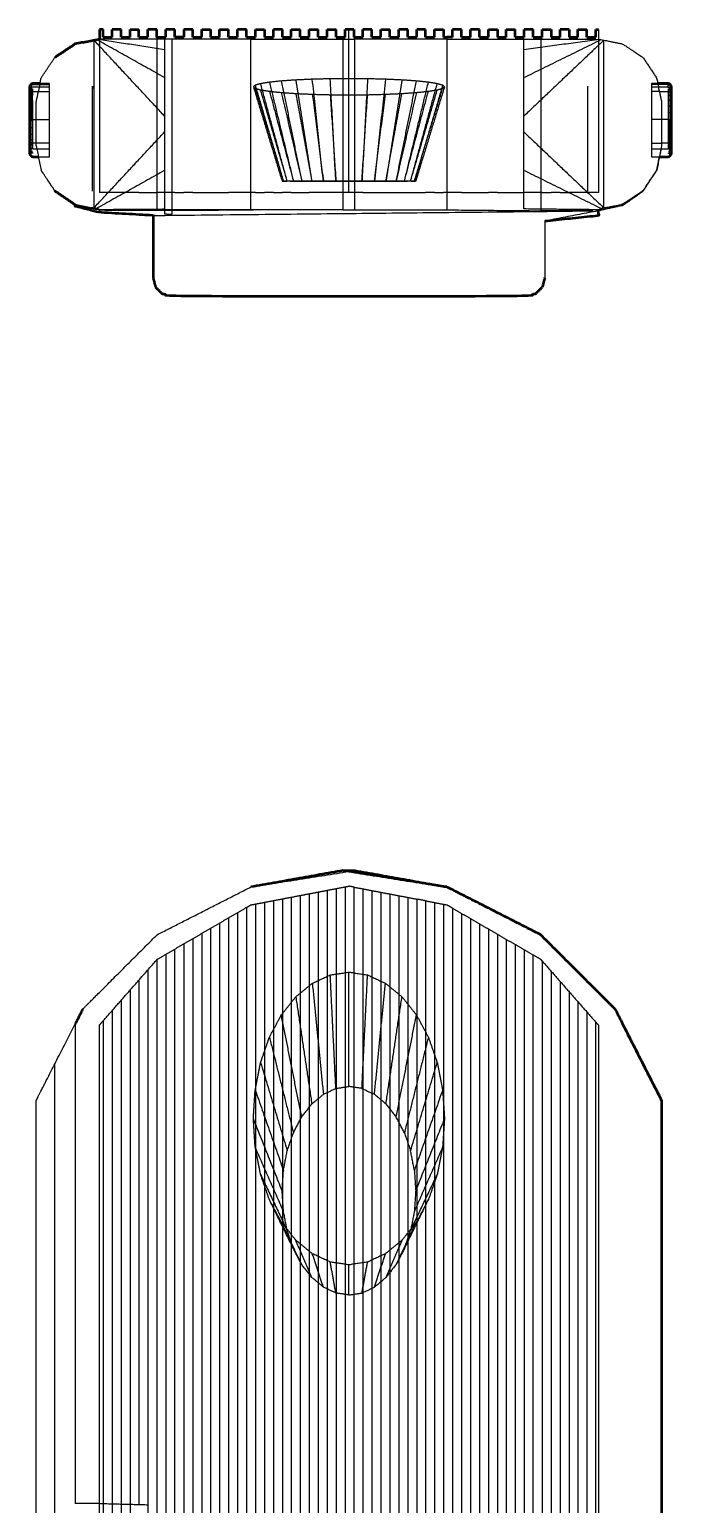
# Model space of a CAD drawing. Header units: centimetres. Extents: x 0 to 39.7, y 0 to 97.2.
# Drawn here: x 0 to 17.2, y 57.68 to 97.23 of the extents above; entities that cross this region are included whole.
import ezdxf

# ---------------------------------------------------------------- set-up
doc = ezdxf.new("R2010")
doc.units = ezdxf.units.CM
doc.layers.add('Make2D$Oculto$Curvas', color=7, linetype='Continuous', true_color=0x8c8c8c)
doc.layers.add('Make2D$Visible$Curvas', color=7, linetype='Continuous')
doc.layers.add('Make2D$Visible$CurvasDeSiluetaDeEscena', color=7, linetype='Continuous', lineweight=50)

msp = doc.modelspace()

# ---------------------------------------------------------------- linework, layer by layer
at = {"layer": 'Make2D$Oculto$Curvas', "color": 7, "lineweight": -3}
for points in [[(3.617, 94.904), (1.727, 96.939)], [(1.727, 96.939), (1.727, 92.443)], [(3.617, 95.936), (1.8, 96.954)], [(1.853, 96.964), (3.617, 96.692)], [(1.872, 96.968), (1.872, 92.859)], [(3.617, 96.968), (3.617, 92.282)], [(3.815, 96.968), (3.815, 92.272)], [(8.557, 92.859), (8.557, 96.968)], [(13.245, 92.414), (13.245, 96.968)], [(13.245, 96.692), (15.262, 96.964)], [(13.245, 95.936), (15.315, 96.954)], [(15.388, 96.939), (13.245, 94.904)], [(15.243, 97.225), (15.243, 92.859)], [(15.388, 92.443), (15.388, 96.939)], [(0.275, 95.753), (0.537, 95.753)], [(0.537, 95.777), (0.28, 95.777)], [(0.537, 94.025), (0.537, 94.178), (0.537, 94.361), (0.537, 94.565), (0.537, 94.78), (0.537, 94.812), (0.537, 95.026), (0.537, 95.231), (0.537, 95.414), (0.537, 95.566), (0.537, 95.681), (0.537, 95.753), (0.537, 95.777)], [(6.046, 95.732), (5.997, 95.69)], [(5.997, 95.69), (6.046, 95.648)], [(5.997, 95.69), (6.768, 93.16)], [(6.192, 95.773), (6.046, 95.732)], [(6.046, 95.732), (6.803, 93.158)], [(6.428, 95.811), (6.192, 95.773)], [(6.905, 93.156), (6.192, 95.773)], [(6.747, 95.844), (6.428, 95.811)], [(6.428, 95.811), (7.07, 93.154)], [(7.135, 95.871), (6.747, 95.844)], [(6.747, 95.844), (7.292, 93.152)], [(7.577, 95.891), (7.135, 95.871)], [(7.135, 95.871), (7.564, 93.151)], [(8.058, 95.903), (7.577, 95.891)], [(7.873, 93.15), (7.577, 95.891)], [(8.557, 95.907), (8.058, 95.903)], [(8.208, 93.149), (8.058, 95.903)], [(9.057, 95.903), (8.557, 95.907)], [(9.057, 95.903), (8.907, 93.149)], [(9.537, 95.891), (9.057, 95.903)], [(9.537, 95.891), (9.242, 93.15)], [(9.98, 95.871), (9.537, 95.891)], [(9.98, 95.871), (9.551, 93.151)], [(9.823, 93.152), (10.368, 95.844)], [(10.368, 95.844), (9.98, 95.871)], [(10.045, 93.154), (10.687, 95.811)], [(10.21, 93.156), (10.923, 95.773)], [(11.069, 95.732), (10.312, 93.158)], [(11.118, 95.69), (10.347, 93.16)], [(10.687, 95.811), (10.368, 95.844)], [(10.923, 95.773), (10.687, 95.811)], [(11.069, 95.732), (10.923, 95.773)], [(11.118, 95.69), (11.069, 95.732)], [(11.069, 95.648), (11.118, 95.69)], [(14.951, 95.705), (14.951, 95.678), (14.951, 95.6), (14.951, 95.473), (14.951, 95.301), (14.951, 95.093), (14.951, 94.854), (14.951, 94.596), (14.951, 94.327), (14.951, 94.059), (14.951, 93.8), (14.951, 93.562), (14.951, 93.354), (14.951, 93.182), (14.951, 93.055), (14.951, 92.977), (14.951, 92.95)], [(16.664, 95.777), (16.664, 95.753), (16.664, 95.681), (16.664, 95.566), (16.664, 95.414), (16.664, 95.231), (16.664, 95.026), (16.664, 94.812), (16.664, 94.78), (16.664, 94.565), (16.664, 94.361), (16.664, 94.178), (16.664, 94.025), (16.664, 93.91), (16.664, 93.838)], [(16.836, 95.777), (16.664, 95.777)], [(16.841, 95.753), (16.664, 95.753)], [(0, 95.634), (0.048, 95.634)], [(0, 95.612), (0.048, 95.612)], [(0, 95.552), (0.082, 95.552)], [(0, 95.454), (0.082, 95.454)], [(0.082, 95.564), (0.082, 95.552)], [(0.082, 95.552), (0.082, 95.454)], [(0.082, 95.324), (0.082, 95.454)], [(0.082, 95.324), (0.082, 95.168)], [(0.238, 95.566), (0.537, 95.566)], [(0.537, 95.681), (0.261, 95.681)], [(1.688, 92.893), (1.688, 92.917), (1.688, 92.993), (1.688, 93.118), (1.688, 93.287), (1.688, 93.494), (1.688, 93.731), (1.688, 93.989), (1.688, 94.257), (1.688, 94.526), (1.688, 94.785), (1.688, 95.025), (1.688, 95.235), (1.688, 95.408), (1.688, 95.537), (1.688, 95.618), (1.688, 95.647)], [(6.046, 95.648), (6.192, 95.607)], [(6.046, 95.648), (6.803, 93.162)], [(6.192, 95.607), (6.428, 95.57)], [(6.905, 93.164), (6.192, 95.607)], [(6.428, 95.57), (6.747, 95.537)], [(6.428, 95.57), (7.07, 93.166)], [(6.747, 95.537), (7.135, 95.51)], [(6.747, 95.537), (7.292, 93.168)], [(7.135, 95.51), (7.577, 95.49)], [(7.135, 95.51), (7.564, 93.169)], [(7.577, 95.49), (8.058, 95.477)], [(7.577, 95.49), (7.873, 93.17)], [(8.058, 95.477), (8.557, 95.473)], [(8.058, 95.477), (8.208, 93.171)], [(8.557, 95.473), (9.057, 95.477)], [(8.907, 93.171), (9.057, 95.477)], [(9.057, 95.477), (9.537, 95.49)], [(9.242, 93.17), (9.537, 95.49)], [(9.537, 95.49), (9.98, 95.51)], [(9.551, 93.169), (9.98, 95.51)], [(10.368, 95.537), (9.823, 93.168)], [(9.98, 95.51), (10.368, 95.537)], [(10.045, 93.166), (10.687, 95.57)], [(10.21, 93.164), (10.923, 95.607)], [(10.312, 93.162), (11.069, 95.648)], [(10.368, 95.537), (10.687, 95.57)], [(10.687, 95.57), (10.923, 95.607)], [(10.923, 95.607), (11.069, 95.648)], [(16.855, 95.681), (16.664, 95.681)], [(16.878, 95.566), (16.664, 95.566)], [(17.119, 95.564), (17.153, 95.556)], [(17.153, 95.634), (17.2, 95.634)], [(17.2, 95.612), (17.153, 95.612)], [(17.2, 95.552), (17.153, 95.552)], [(17.2, 95.454), (17.153, 95.454)], [(17.2, 95.324), (17.153, 95.324)], [(0, 94.994), (0.082, 94.994)], [(0.048, 95.225), (0.048, 95.024)], [(0.082, 95.168), (0.082, 94.994)], [(0.082, 94.994), (0.082, 94.804)], [(17.2, 95.168), (17.153, 95.168)], [(17.2, 94.994), (17.153, 94.994)], [(0, 94.804), (0.082, 94.804)], [(0, 94.788), (0.082, 94.788)], [(0, 94.597), (0.082, 94.597)], [(0.048, 94.366), (0.048, 94.568)], [(0.082, 94.804), (0.082, 94.788)], [(0.082, 94.788), (0.082, 94.597)], [(0.082, 94.597), (0.082, 94.423)], [(0.18, 94.812), (0.537, 94.812)], [(16.935, 94.812), (16.664, 94.812)], [(17.2, 94.804), (17.153, 94.804)], [(17.2, 94.788), (17.153, 94.788)], [(17.2, 94.597), (17.153, 94.597)], [(0, 94.423), (0.082, 94.423)], [(0, 94.268), (0.082, 94.268)], [(0, 94.138), (0.048, 94.138)], [(0.082, 94.423), (0.082, 94.268)], [(0.082, 94.268), (0.082, 94.18)], [(0.537, 94.178), (0.18, 94.178)], [(1.727, 92.443), (3.617, 94.478)], [(13.245, 94.478), (15.388, 92.443)], [(16.664, 94.178), (16.935, 94.178)], [(17.119, 94.18), (17.153, 94.186)], [(17.2, 94.423), (17.153, 94.423)], [(17.2, 94.268), (17.153, 94.268)], [(17.2, 94.138), (17.153, 94.138)], [(0, 94.04), (0.048, 94.04)], [(0.082, 93.957), (0, 93.957)], [(0.095, 93.91), (0.048, 93.922)], [(0.196, 94.025), (0.537, 94.025)], [(0.238, 93.814), (0.537, 93.814)], [(0.537, 93.91), (0.537, 94.025)], [(0.537, 93.838), (0.537, 93.91)], [(0.537, 93.814), (0.537, 93.838)], [(16.664, 94.025), (16.919, 94.025)], [(16.664, 93.838), (16.664, 93.814)], [(16.664, 93.814), (16.878, 93.814)], [(16.935, 94.105), (16.877, 93.814)], [(17.2, 93.957), (17.119, 93.957)], [(17.2, 94.04), (17.154, 94.04)], [(0.675, 92.908), (0.308, 93.458)], [(3.617, 93.446), (1.8, 92.427)], [(15.315, 92.426), (13.245, 93.446)], [(8.907, 93.149), (8.557, 93.149), (8.208, 93.149), (7.873, 93.15), (7.564, 93.151), (7.292, 93.152), (7.07, 93.154), (6.905, 93.156), (6.803, 93.158), (6.768, 93.16), (6.803, 93.162), (6.905, 93.164), (7.07, 93.166), (7.292, 93.168), (7.564, 93.169), (7.873, 93.17), (8.208, 93.171), (8.557, 93.171), (8.907, 93.171), (9.242, 93.17), (9.551, 93.169), (9.823, 93.168), (10.045, 93.166), (10.21, 93.164), (10.312, 93.162), (10.347, 93.16), (10.312, 93.158), (10.21, 93.156), (10.045, 93.154)], [(9.242, 93.15), (8.907, 93.149)], [(9.551, 93.151), (9.242, 93.15)], [(9.823, 93.152), (9.551, 93.151)], [(10.045, 93.154), (9.823, 93.152)], [(0.675, 92.908), (1.225, 92.541), (1.727, 92.443), (1.8, 92.427), (1.853, 92.412), (1.872, 92.402), (1.87, 92.32)], [(1.973, 92.859), (1.872, 92.859)], [(2.213, 92.859), (1.973, 92.859)], [(2.453, 92.859), (2.213, 92.859)], [(2.693, 92.859), (2.453, 92.859)], [(2.933, 92.859), (2.693, 92.859)], [(2.933, 92.859), (3.173, 92.859)], [(3.173, 92.859), (3.413, 92.859)], [(3.653, 92.859), (3.419, 92.859), (3.413, 92.859)], [(3.893, 92.859), (3.653, 92.859)], [(3.893, 92.859), (4.133, 92.859)], [(4.373, 92.859), (4.133, 92.859)], [(4.373, 92.859), (4.613, 92.859)], [(4.613, 92.859), (4.853, 92.859)], [(4.853, 92.859), (5.093, 92.859)], [(5.093, 92.859), (5.333, 92.859)], [(5.573, 92.859), (5.333, 92.859)], [(5.813, 92.859), (5.573, 92.859)], [(5.931, 92.859), (5.813, 92.859)], [(6.053, 92.859), (5.931, 92.859)], [(6.053, 92.859), (6.293, 92.859)], [(6.534, 92.859), (6.293, 92.859)], [(6.534, 92.859), (6.774, 92.859)], [(7.014, 92.859), (6.774, 92.859)], [(7.014, 92.859), (7.254, 92.859)], [(7.254, 92.859), (7.494, 92.859)], [(7.734, 92.859), (7.494, 92.859)], [(7.974, 92.859), (7.734, 92.859)], [(8.214, 92.859), (7.974, 92.859)], [(8.454, 92.859), (8.214, 92.859)], [(8.694, 92.859), (8.557, 92.859), (8.454, 92.859)], [(8.934, 92.859), (8.694, 92.859)], [(8.934, 92.859), (9.174, 92.859)], [(9.174, 92.859), (9.414, 92.859)], [(9.414, 92.859), (9.654, 92.859)], [(9.654, 92.859), (9.894, 92.859)], [(9.894, 92.859), (10.134, 92.859)], [(10.134, 92.859), (10.374, 92.859)], [(10.374, 92.859), (10.614, 92.859)], [(10.854, 92.859), (10.614, 92.859)], [(10.854, 92.859), (11.094, 92.859)], [(11.334, 92.859), (11.184, 92.859), (11.094, 92.859)], [(11.574, 92.859), (11.334, 92.859)], [(11.574, 92.859), (11.815, 92.859)], [(11.815, 92.859), (12.055, 92.859)], [(12.055, 92.859), (12.295, 92.859)], [(12.535, 92.859), (12.295, 92.859)], [(12.535, 92.859), (12.775, 92.859)], [(12.775, 92.859), (13.015, 92.859)], [(13.015, 92.859), (13.255, 92.859)], [(13.495, 92.859), (13.255, 92.859)], [(13.735, 92.859), (13.696, 92.859), (13.495, 92.859)], [(13.695, 92.859), (13.696, 92.859)], [(13.735, 92.859), (13.975, 92.859)], [(14.215, 92.859), (13.975, 92.859)], [(14.215, 92.859), (14.455, 92.859)], [(14.695, 92.859), (14.455, 92.859)], [(15.243, 92.859), (15.175, 92.859), (14.935, 92.859), (14.695, 92.859)], [(15.89, 92.54), (16.424, 92.895)], [(16.424, 92.895), (16.44, 92.907)], [(1.872, 92.402), (3.617, 92.414)], [(3.617, 92.282), (3.815, 92.272)], [(15.244, 92.393), (13.245, 92.414)], [(13.804, 92.092), (13.804, 90.564)], [(5.931, 74.238), (8.558, 74.654)], [(8.4, 74.679), (8.557, 74.654)], [(3.419, 72.958), (5.931, 74.238)], [(5.931, 73.758), (6.053, 73.781), (6.293, 73.827), (6.534, 73.873), (6.774, 73.919), (7.014, 73.965), (7.254, 74.011), (7.494, 74.057), (7.734, 74.103), (7.974, 74.149), (8.214, 74.195), (8.454, 74.241), (8.557, 74.26)], [(7.014, 73.965), (7.014, 16.247)], [(7.254, 74.011), (7.254, 16.286)], [(7.494, 74.057), (7.494, 18.766)], [(7.734, 74.103), (7.734, 18.766)], [(7.974, 74.149), (7.974, 18.766)], [(8.214, 74.195), (8.214, 18.766)], [(8.454, 74.241), (8.454, 18.766)], [(8.694, 74.234), (8.557, 74.26)], [(8.694, 74.234), (8.694, 16.35)], [(8.934, 74.188), (8.934, 16.35)], [(9.174, 74.142), (9.174, 16.35)], [(9.414, 74.096), (9.414, 16.316)], [(9.654, 74.051), (9.654, 16.278)], [(9.894, 74.005), (9.894, 16.24)], [(10.134, 73.959), (10.134, 16.202)], [(3.419, 72.299), (3.653, 72.435), (3.893, 72.574), (4.133, 72.713), (4.373, 72.853), (4.613, 72.992), (4.853, 73.132), (5.093, 73.271), (5.333, 73.411), (5.573, 73.55), (5.813, 73.69), (5.931, 73.758)], [(5.573, 73.55), (5.573, 18.766)], [(5.813, 73.69), (5.813, 18.766)], [(6.053, 73.781), (6.053, 18.766)], [(6.293, 73.827), (6.293, 18.766)], [(6.534, 73.873), (6.534, 18.766)], [(6.774, 73.919), (6.774, 16.21)], [(10.374, 73.913), (10.374, 16.164)], [(10.614, 73.867), (10.374, 73.913)], [(10.614, 73.867), (10.854, 73.821), (11.094, 73.775), (11.184, 73.758)], [(10.614, 73.867), (10.614, 16.068)], [(10.854, 73.821), (10.854, 18.766)], [(11.094, 73.775), (11.094, 18.766)], [(11.334, 73.67), (11.184, 73.758)], [(11.334, 73.67), (11.334, 15.701)], [(5.093, 73.271), (5.093, 18.766)], [(5.333, 73.411), (5.333, 18.766)], [(11.574, 73.531), (11.574, 18.766)], [(11.815, 73.392), (11.815, 18.766)], [(12.055, 73.252), (12.055, 18.766)], [(1.426, 70.965), (1.872, 71.41), (3.419, 72.958)], [(4.373, 72.853), (4.373, 14.65)], [(4.613, 72.992), (4.613, 18.766)], [(4.853, 73.132), (4.853, 18.766)], [(12.295, 73.113), (12.295, 18.766)], [(12.535, 72.973), (12.535, 14.559)], [(12.775, 72.834), (12.775, 14.088)], [(3.653, 72.435), (3.653, 12.533)], [(3.893, 13.708), (3.893, 72.574)], [(4.133, 72.713), (4.133, 14.179)], [(13.015, 72.694), (13.015, 13.617)], [(13.255, 72.555), (13.015, 72.694)], [(13.495, 72.415), (13.255, 72.555)], [(13.255, 72.555), (13.255, 12.119)], [(13.495, 18.72), (13.495, 72.415)], [(13.696, 72.299), (13.495, 72.415)], [(1.872, 70.535), (1.973, 70.65), (2.213, 70.923), (2.453, 71.197), (2.693, 71.471), (2.933, 71.744), (3.173, 72.018), (3.413, 72.292), (3.419, 72.299)], [(3.173, 72.018), (3.173, 16.734)], [(3.413, 72.292), (3.413, 10.517)], [(13.696, 72.299), (13.735, 72.254), (13.975, 71.981), (14.215, 71.707), (14.455, 71.433), (14.695, 71.16), (14.935, 70.886), (15.175, 70.612), (15.243, 70.535)], [(13.735, 72.254), (13.735, 18.539)], [(13.975, 71.981), (13.975, 16.863)], [(2.933, 71.744), (2.933, 57.684)], [(7.135, 71.295), (7.577, 71.657)], [(7.577, 71.657), (8.058, 71.88)], [(7.577, 71.657), (7.873, 68.679)], [(8.058, 71.88), (8.557, 71.956)], [(8.208, 68.838), (8.058, 71.88)], [(8.557, 71.956), (9.057, 71.88)], [(8.557, 68.892), (8.557, 71.956)], [(8.907, 68.838), (9.057, 71.88)], [(9.057, 71.88), (9.537, 71.657)], [(9.242, 68.679), (9.537, 71.657)], [(9.537, 71.657), (9.98, 71.295)], [(14.215, 71.707), (14.215, 16.84)], [(2.453, 71.197), (2.453, 16.697)], [(2.693, 71.471), (2.693, 57.691)], [(6.747, 70.807), (7.135, 71.295)], [(7.135, 71.295), (7.564, 68.421)], [(9.551, 68.421), (9.98, 71.295)], [(9.98, 71.295), (10.368, 70.807)], [(14.455, 71.433), (14.455, 16.817)], [(2.213, 70.923), (2.213, 16.685)], [(6.428, 70.212), (6.747, 70.807)], [(7.292, 68.073), (6.747, 70.807)], [(9.823, 68.073), (10.368, 70.807)], [(10.368, 70.807), (10.687, 70.212)], [(14.695, 71.16), (14.695, 16.794)], [(14.935, 70.886), (14.935, 10.517)], [(0.18, 68.519), (0.308, 68.771), (0.675, 69.491), (1.224, 70.568)], [(1.872, 54.129), (1.872, 70.535)], [(1.973, 70.65), (1.973, 16.672)], [(15.175, 10.517), (15.175, 70.612)], [(15.243, 70.535), (15.243, 54.129)], [(6.192, 69.534), (6.428, 70.212)], [(6.428, 70.212), (7.07, 67.65)], [(10.687, 70.212), (10.045, 67.65)], [(10.687, 70.212), (10.923, 69.534)], [(0.675, 57.1), (0.675, 69.491)], [(6.046, 68.798), (6.192, 69.534)], [(6.192, 69.534), (6.905, 67.166)], [(10.21, 67.166), (10.923, 69.534)], [(10.923, 69.534), (11.069, 68.798)], [(7.873, 68.679), (8.208, 68.838)], [(8.208, 68.838), (8.557, 68.892)], [(8.907, 68.838), (8.557, 68.892)], [(8.907, 68.838), (9.242, 68.679)], [(5.997, 68.032), (6.046, 68.798)], [(6.046, 68.798), (6.803, 66.642)], [(7.292, 68.073), (7.564, 68.421)], [(7.564, 68.421), (7.873, 68.679)], [(9.551, 68.421), (9.242, 68.679)], [(9.551, 68.421), (9.823, 68.073)], [(11.069, 68.798), (10.312, 66.642)], [(11.069, 68.798), (11.118, 68.032)], [(6.768, 66.096), (5.997, 68.032)], [(6.046, 67.267), (5.997, 68.032)], [(7.07, 67.65), (7.292, 68.073)], [(10.045, 67.65), (9.823, 68.073)], [(11.118, 68.032), (10.347, 66.096)], [(11.118, 68.032), (11.069, 67.267)], [(6.905, 67.166), (7.07, 67.65)], [(10.045, 67.65), (10.21, 67.166)], [(6.803, 65.551), (6.046, 67.267)], [(6.192, 66.531), (6.046, 67.267)], [(11.069, 67.267), (10.312, 65.551)], [(11.069, 67.267), (10.923, 66.531)], [(6.803, 66.642), (6.905, 67.166)], [(10.312, 66.642), (10.21, 67.166)], [(6.192, 66.531), (6.905, 65.027)], [(6.428, 65.853), (6.192, 66.531)], [(6.768, 66.096), (6.803, 66.642)], [(10.21, 65.027), (10.923, 66.531)], [(10.312, 66.642), (10.347, 66.096)], [(10.923, 66.531), (10.687, 65.853)], [(6.803, 65.551), (6.768, 66.096)], [(10.347, 66.096), (10.312, 65.551)], [(7.07, 64.543), (6.428, 65.853)], [(6.747, 65.258), (6.428, 65.853)], [(10.045, 64.543), (10.687, 65.853)], [(10.687, 65.853), (10.368, 65.258)], [(7.292, 64.12), (6.747, 65.258)], [(7.135, 64.77), (6.747, 65.258)], [(6.905, 65.027), (6.803, 65.551)], [(9.823, 64.12), (10.368, 65.258)], [(10.368, 65.258), (9.98, 64.77)], [(10.312, 65.551), (10.21, 65.027)], [(7.07, 64.543), (6.905, 65.027)], [(10.045, 64.543), (10.21, 65.027)], [(7.292, 64.12), (7.07, 64.543)], [(7.564, 63.772), (7.135, 64.77)], [(7.577, 64.407), (7.135, 64.77)], [(9.98, 64.77), (9.537, 64.407)], [(9.98, 64.77), (9.551, 63.772)], [(10.045, 64.543), (9.823, 64.12)], [(7.564, 63.772), (7.292, 64.12)], [(7.873, 63.513), (7.577, 64.407)], [(8.058, 64.184), (7.577, 64.407)], [(8.208, 63.354), (8.058, 64.184)], [(8.557, 64.109), (8.058, 64.184)], [(9.057, 64.184), (8.557, 64.109)], [(8.557, 63.301), (8.557, 64.109)], [(8.907, 63.354), (9.057, 64.184)], [(9.537, 64.407), (9.057, 64.184)], [(9.242, 63.513), (9.537, 64.407)], [(9.823, 64.12), (9.551, 63.772)], [(7.873, 63.513), (7.564, 63.772)], [(9.242, 63.513), (9.551, 63.772)], [(8.208, 63.354), (7.873, 63.513)], [(8.557, 63.301), (8.208, 63.354)], [(8.557, 63.301), (8.907, 63.354)], [(8.907, 63.354), (9.242, 63.513)], [(2.693, 57.691), (2.693, 16.709)]]:
    msp.add_open_spline(points, degree=1, dxfattribs=at)
for points, knots in [([(1.688, 95.647), (1.688, 95.678), (1.688, 95.705), (1.688, 95.678), (1.688, 95.647)], [20.602616, 20.602616, 21, 22, 23, 23.397382, 23.397382]), ([(15.245, 92.365), (15.244, 92.393), (15.263, 92.407), (15.315, 92.426), (15.388, 92.443), (15.89, 92.54), (16.44, 92.907), (16.807, 93.458), (16.877, 93.814)], [7.817674, 7.817674, 8, 9, 10, 11, 12, 13, 14, 14.549253, 14.549253]), ([(14.951, 92.95), (14.951, 92.917), (14.951, 92.893)], [17.55973, 17.55973, 18, 19, 19]), ([(5.931, 92.39), (5.931, 92.39), (1.872, 92.387), (1.224, 92.524)], [2.999981, 2.999981, 3, 4, 5, 5]), ([(8.694, 74.234), (8.934, 74.188), (9.174, 74.142), (9.414, 74.096), (9.654, 74.051), (9.894, 74.005), (10.134, 73.959), (10.374, 73.913)], [2, 2, 3, 4, 5, 6, 7, 8, 8.999994, 8.999994]), ([(11.334, 73.67), (11.574, 73.531), (11.815, 73.392), (12.055, 73.252), (12.295, 73.113), (12.535, 72.973), (12.775, 72.834), (13.015, 72.694)], [1, 1, 2, 3, 4, 5, 6, 7, 7.999995, 7.999995])]:
    msp.add_open_spline(points, degree=1, knots=knots, dxfattribs=at)
at = {"layer": 'Make2D$Visible$Curvas', "color": 7}
for points in [[(1.426, 96.88), (1.225, 96.839)], [(1.426, 96.88), (1.872, 96.968)], [(1.872, 97.225), (1.872, 96.968)], [(1.973, 97.225), (1.872, 97.225)], [(1.973, 97.023), (1.973, 97.225)], [(1.973, 97.023), (2.213, 97.023)], [(2.453, 97.225), (2.213, 97.225)], [(2.213, 97.023), (2.213, 97.225)], [(2.453, 97.023), (2.453, 97.225)], [(2.453, 97.023), (2.693, 97.023)], [(2.693, 97.023), (2.693, 97.225)], [(2.693, 97.225), (2.933, 97.225)], [(2.933, 97.023), (2.933, 97.225)], [(2.933, 97.023), (3.173, 97.023)], [(3.413, 97.225), (3.173, 97.225)], [(3.173, 97.023), (3.173, 97.225)], [(3.413, 97.023), (3.413, 97.225)], [(3.413, 97.023), (3.419, 97.023), (3.653, 97.023)], [(3.653, 97.023), (3.653, 97.225)], [(3.893, 97.225), (3.653, 97.225)], [(3.893, 97.023), (3.893, 97.225)], [(4.133, 97.023), (3.893, 97.023)], [(4.133, 97.225), (4.133, 97.023)], [(4.373, 97.225), (4.133, 97.225)], [(4.373, 97.023), (4.373, 97.225)], [(4.373, 97.023), (4.613, 97.023)], [(4.613, 97.023), (4.613, 97.225)], [(4.613, 97.225), (4.853, 97.225)], [(4.853, 97.225), (4.853, 97.023)], [(4.853, 97.023), (5.093, 97.023)], [(5.093, 97.023), (5.093, 97.225)], [(5.093, 97.225), (5.333, 97.225)], [(5.333, 97.023), (5.333, 97.225)], [(5.333, 97.023), (5.573, 97.023)], [(5.813, 97.225), (5.573, 97.225)], [(5.573, 97.023), (5.573, 97.225)], [(5.813, 97.023), (5.813, 97.225)], [(5.813, 97.023), (5.931, 97.023)], [(5.931, 97.023), (6.053, 97.023)], [(6.053, 97.225), (6.293, 97.225)], [(6.053, 97.023), (6.053, 97.225)], [(6.293, 97.225), (6.293, 97.023)], [(6.293, 97.023), (6.534, 97.023)], [(6.774, 97.225), (6.534, 97.225)], [(6.534, 97.023), (6.534, 97.225)], [(6.774, 97.023), (6.774, 97.225)], [(6.774, 97.023), (7.014, 97.023)], [(7.014, 97.023), (7.014, 97.225)], [(7.014, 97.225), (7.254, 97.225)], [(7.254, 97.023), (7.254, 97.225)], [(7.254, 97.023), (7.494, 97.023)], [(7.494, 97.023), (7.494, 97.225)], [(7.494, 97.225), (7.734, 97.225)], [(7.734, 97.023), (7.734, 97.225)], [(7.734, 97.023), (7.974, 97.023)], [(7.974, 97.023), (7.974, 97.225)], [(7.974, 97.225), (8.214, 97.225)], [(8.214, 97.023), (8.214, 97.225)], [(8.214, 97.023), (8.454, 97.023)], [(8.557, 97.225), (8.454, 97.225)], [(8.454, 97.023), (8.454, 97.225)], [(8.694, 97.225), (8.557, 97.225)], [(8.694, 97.225), (8.694, 97.023)], [(8.694, 97.023), (8.934, 97.023)], [(8.934, 97.023), (8.934, 97.225)], [(9.174, 97.225), (8.934, 97.225)], [(9.174, 97.023), (9.174, 97.225)], [(9.174, 97.023), (9.414, 97.023)], [(9.414, 97.023), (9.414, 97.225)], [(9.414, 97.225), (9.654, 97.225)], [(9.654, 97.023), (9.654, 97.225)], [(9.654, 97.023), (9.894, 97.023)], [(10.134, 97.225), (9.894, 97.225)], [(9.894, 97.023), (9.894, 97.225)], [(10.134, 97.023), (10.134, 97.225)], [(10.134, 97.023), (10.374, 97.023)], [(10.614, 97.225), (10.374, 97.225)], [(10.374, 97.023), (10.374, 97.225)], [(10.614, 97.023), (10.614, 97.225)], [(10.614, 97.023), (10.854, 97.023)], [(10.854, 97.023), (10.854, 97.225)], [(10.854, 97.225), (11.094, 97.225)], [(11.094, 97.225), (11.094, 97.023)], [(11.094, 97.023), (11.184, 97.023)], [(11.334, 97.023), (11.184, 97.023)], [(11.574, 97.225), (11.334, 97.225)], [(11.334, 97.023), (11.334, 97.225)], [(11.574, 97.023), (11.574, 97.225)], [(11.574, 97.023), (11.815, 97.023)], [(12.055, 97.225), (11.815, 97.225)], [(11.815, 97.023), (11.815, 97.225)], [(12.055, 97.023), (12.055, 97.225)], [(12.055, 97.023), (12.295, 97.023)], [(12.295, 97.225), (12.535, 97.225)], [(12.295, 97.023), (12.295, 97.225)], [(12.535, 97.225), (12.535, 97.023)], [(12.535, 97.023), (12.775, 97.023)], [(12.775, 97.023), (12.775, 97.225)], [(12.775, 97.225), (13.015, 97.225)], [(13.015, 97.023), (13.015, 97.225)], [(13.015, 97.023), (13.255, 97.023)], [(13.495, 97.225), (13.255, 97.225)], [(13.255, 97.023), (13.255, 97.225)], [(13.495, 97.023), (13.495, 97.225)], [(13.495, 97.023), (13.696, 97.023)], [(13.696, 97.023), (13.735, 97.023)], [(13.735, 97.225), (13.975, 97.225)], [(13.735, 97.023), (13.735, 97.225)], [(13.975, 97.225), (13.975, 97.023)], [(13.975, 97.023), (14.215, 97.023)], [(14.455, 97.225), (14.215, 97.225)], [(14.215, 97.023), (14.215, 97.225)], [(14.455, 97.225), (14.455, 97.023)], [(14.455, 97.023), (14.695, 97.023)], [(14.695, 97.023), (14.695, 97.225)], [(14.695, 97.225), (14.935, 97.225)], [(14.935, 97.023), (14.935, 97.225)], [(14.935, 97.023), (15.175, 97.023)], [(15.175, 97.023), (15.175, 97.225)], [(15.175, 97.225), (15.243, 97.225)], [(1.225, 96.839), (0.675, 96.473)], [(0.048, 95.764), (0.013, 95.73), (0, 95.682), (0, 95.66), (0, 95.595), (0, 95.492), (0, 95.354), (0, 95.189), (0, 95.005), (0, 94.806), (0, 94.785), (0, 94.586), (0, 94.402), (0, 94.237), (0, 94.1), (0, 93.996), (0, 93.932), (0, 93.909), (0.013, 93.862), (0.048, 93.827)], [(17.2, 95.682), (17.188, 95.73), (17.153, 95.764)], [(17.153, 93.827), (17.188, 93.862), (17.2, 93.909), (17.2, 93.932), (17.2, 93.996), (17.2, 94.1), (17.2, 94.237), (17.2, 94.402), (17.2, 94.586), (17.2, 94.785), (17.2, 94.806), (17.2, 95.005), (17.2, 95.189), (17.2, 95.354), (17.2, 95.492), (17.2, 95.595), (17.2, 95.66), (17.2, 95.682)], [(3.311, 92.24), (1.87, 92.32), (1.223, 92.485), (1.224, 92.524), (0.675, 92.899)], [(3.311, 92.24), (3.311, 90.564)], [(3.311, 90.564), (3.377, 90.318)], [(13.804, 90.564), (13.738, 90.318)], [(3.377, 90.318), (3.557, 90.138)], [(13.558, 90.138), (13.738, 90.318)], [(13.558, 90.138), (13.312, 90.072), (3.803, 90.072), (3.557, 90.138)], [(8.4, 74.679), (5.931, 74.238)], [(8.4, 74.679), (8.715, 74.679)], [(11.184, 74.238), (8.558, 74.654)], [(8.715, 74.679), (11.184, 74.238)], [(13.696, 72.958), (11.184, 74.238)], [(15.245, 71.409), (13.696, 72.958)], [(15.245, 71.409), (15.689, 70.965), (15.892, 70.566)], [(1.426, 70.965), (1.224, 70.568)], [(16.439, 69.492), (15.89, 70.569)], [(16.439, 69.492), (15.89, 70.569)], [(15.892, 70.566), (16.44, 69.49)], [(16.44, 69.49), (16.807, 68.771), (16.935, 68.519)], [(16.807, 68.771), (16.44, 69.49)], [(16.935, 68.519), (16.807, 68.771)], [(16.935, 68.519), (16.807, 68.771)]]:
    msp.add_open_spline(points, degree=1, dxfattribs=at)
at = {"layer": 'Make2D$Visible$Curvas', "color": 7, "lineweight": -3}
for points in [[(3.419, 96.968), (1.872, 96.968)], [(3.419, 97.023), (3.419, 96.968)], [(5.931, 96.968), (3.419, 96.968)], [(3.419, 92.379), (3.419, 96.968)], [(5.931, 97.023), (5.931, 96.968)], [(5.931, 92.859), (5.931, 96.968)], [(5.931, 96.968), (8.4, 96.968)], [(8.4, 96.968), (8.715, 96.968)], [(8.4, 92.394), (8.4, 96.968)], [(8.557, 96.968), (8.557, 97.225)], [(8.715, 92.394), (8.715, 96.968)], [(11.184, 96.968), (8.715, 96.968)], [(11.184, 97.023), (11.184, 96.968)], [(11.184, 96.968), (11.184, 92.39)], [(13.696, 96.968), (13.696, 97.023)], [(13.696, 96.968), (13.696, 92.859)], [(0.048, 95.764), (0.048, 95.74)], [(0.048, 95.74), (0.095, 95.753)], [(0.048, 95.74), (0.048, 95.67)], [(0.095, 95.753), (0.095, 95.777)], [(0.095, 95.753), (0.275, 95.753)], [(0.275, 95.753), (0.238, 95.567)], [(17.105, 95.753), (16.841, 95.753)], [(17.105, 95.753), (17.153, 95.74)], [(17.105, 95.753), (17.105, 95.681)], [(17.153, 95.74), (17.153, 95.764)], [(17.153, 95.74), (17.153, 95.67)], [(0.095, 95.681), (0.048, 95.67)], [(0.048, 95.67), (0.048, 95.556)], [(0.048, 95.634), (0.082, 95.634)], [(0.048, 95.612), (0.082, 95.612)], [(0.095, 95.566), (0.048, 95.556)], [(0.048, 95.556), (0.048, 95.405), (0.048, 95.225)], [(0.082, 95.634), (0.082, 95.612)], [(0.082, 95.612), (0.082, 95.564)], [(0.261, 95.681), (0.095, 95.681)], [(0.095, 95.566), (0.238, 95.566)], [(16.877, 95.566), (16.855, 95.681)], [(17.105, 95.681), (16.855, 95.681)], [(16.878, 95.566), (17.105, 95.566)], [(17.105, 95.681), (17.153, 95.67)], [(17.105, 95.566), (17.119, 95.564)], [(17.119, 95.634), (17.153, 95.634)], [(17.119, 95.612), (17.119, 95.634)], [(17.119, 95.552), (17.119, 95.612)], [(17.153, 95.612), (17.119, 95.612)], [(17.153, 95.552), (17.119, 95.552)], [(17.119, 95.454), (17.119, 95.552)], [(17.153, 95.454), (17.119, 95.454)], [(17.119, 95.324), (17.119, 95.454)], [(17.153, 95.324), (17.119, 95.324)], [(17.119, 95.168), (17.119, 95.324)], [(17.153, 95.67), (17.153, 95.556)], [(17.153, 95.556), (17.153, 95.405)], [(17.153, 95.405), (17.153, 95.225)], [(0.048, 95.024), (0.048, 94.811)], [(17.153, 95.168), (17.119, 95.168)], [(17.119, 94.994), (17.119, 95.168)], [(17.153, 94.994), (17.119, 94.994)], [(17.119, 94.804), (17.119, 94.994)], [(17.153, 95.225), (17.153, 95.024)], [(17.153, 95.024), (17.153, 94.811)], [(0.048, 94.78), (0.048, 94.811)], [(0.048, 94.568), (0.048, 94.78)], [(0.095, 94.812), (0.18, 94.812)], [(17.105, 94.812), (16.935, 94.812)], [(17.153, 94.804), (17.119, 94.804)], [(17.119, 94.788), (17.119, 94.804)], [(17.153, 94.788), (17.119, 94.788)], [(17.119, 94.597), (17.119, 94.788)], [(17.153, 94.597), (17.119, 94.597)], [(17.119, 94.423), (17.119, 94.597)], [(17.153, 94.78), (17.153, 94.811)], [(17.153, 94.568), (17.153, 94.78)], [(17.153, 94.366), (17.153, 94.568)], [(0.048, 94.186), (0.048, 94.366)], [(0.048, 94.035), (0.048, 94.186)], [(0.095, 94.178), (0.048, 94.186)], [(0.048, 94.138), (0.082, 94.138)], [(0.082, 94.18), (0.082, 94.138)], [(0.082, 94.138), (0.082, 94.04)], [(0.18, 94.178), (0.095, 94.178)], [(17.105, 94.178), (16.935, 94.178)], [(17.105, 94.178), (17.119, 94.18)], [(17.153, 94.423), (17.119, 94.423)], [(17.119, 94.268), (17.119, 94.423)], [(17.119, 94.138), (17.119, 94.268)], [(17.153, 94.268), (17.119, 94.268)], [(17.119, 94.04), (17.119, 94.138)], [(17.153, 94.138), (17.119, 94.138)], [(17.153, 94.186), (17.153, 94.366)], [(17.153, 94.035), (17.153, 94.186)], [(0.048, 94.04), (0.082, 94.04)], [(0.048, 93.922), (0.048, 94.035)], [(0.095, 94.025), (0.048, 94.035)], [(0.048, 93.851), (0.048, 93.922)], [(0.048, 93.827), (0.048, 93.851)], [(0.095, 94.025), (0.196, 94.025)], [(0.18, 94.107), (0.308, 93.456)], [(16.919, 94.025), (17.105, 94.025)], [(16.935, 94.105), (16.935, 94.107)], [(17.105, 94.025), (17.153, 94.035)], [(17.105, 93.91), (17.153, 93.922)], [(17.154, 94.04), (17.119, 94.04)], [(17.153, 93.922), (17.153, 94.035)], [(17.153, 93.851), (17.153, 93.922)], [(17.153, 93.827), (17.153, 93.851)], [(0.675, 92.899), (0.308, 93.456)], [(5.931, 92.39), (5.931, 92.859)], [(13.696, 92.859), (13.696, 92.366)], [(15.892, 92.508), (16.44, 92.89)], [(1.426, 92.474), (1.224, 92.524)], [(1.872, 92.387), (1.426, 92.474)], [(1.872, 92.387), (3.419, 92.379)], [(3.419, 92.379), (5.931, 92.39)], [(8.4, 92.394), (5.931, 92.39)], [(8.4, 92.394), (8.715, 92.394)], [(8.715, 92.394), (11.184, 92.39)], [(11.184, 92.39), (13.696, 92.366)], [(15.892, 92.508), (15.245, 92.365), (13.804, 92.092)], [(15.689, 92.47), (15.245, 92.365)], [(15.892, 92.508), (15.689, 92.47)], [(8.558, 74.654), (8.715, 74.679)], [(1.224, 70.568), (1.223, 57.71)], [(1.87, 57.713), (1.223, 57.71)], [(1.87, 57.713), (3.173, 57.678)]]:
    msp.add_open_spline(points, degree=1, dxfattribs=at)
for points, knots in [([(11.184, 96.968), (13.696, 96.968), (15.243, 96.968), (15.689, 96.88), (15.89, 96.839), (16.439, 96.473), (16.806, 95.923), (16.855, 95.681)], [-8, -8, -7, -6, -5, -4, -3, -2, -1.626656, -1.626656]), ([(0.275, 95.753), (0.309, 95.923), (0.675, 96.473)], [17.737034, 17.737034, 18, 19, 19]), ([(0.18, 94.107), (0.18, 95.276), (0.238, 95.567)], [16, 16, 17, 17.449659, 17.449659]), ([(16.877, 95.566), (16.935, 95.276), (16.935, 94.107)], [-1.449073, -1.449073, -1, 0, 0]), ([(16.935, 94.105), (16.807, 93.454), (16.44, 92.89)], [0.002072, 0.002072, 1, 2, 2]), ([(3.311, 92.24), (3.311, 92.24), (15.245, 92.365), (13.696, 92.366)], [7.999765, 7.999765, 8, 9, 10, 10]), ([(0.18, 13.185), (0.18, 17.392), (0.18, 57.484), (0.18, 68.519)], [0.726012, 0.726012, 1, 2, 3, 3])]:
    msp.add_open_spline(points, degree=1, knots=knots, dxfattribs=at)
at = {"layer": 'Make2D$Visible$Curvas', "color": 7}
for points, knots in [([(0.28, 95.777), (0.095, 95.777), (0.048, 95.764)], [1.582498, 1.582498, 2, 3, 3]), ([(17.153, 95.764), (17.105, 95.777), (16.836, 95.777)], [4, 4, 5, 5.609205, 5.609205]), ([(0.048, 93.827), (0.095, 93.814), (0.238, 93.814)], [2, 2, 3, 3.323752, 3.323752]), ([(16.878, 93.814), (17.105, 93.814), (17.153, 93.827)], [-0.515369, -0.515369, 0, 1, 1]), ([(13.804, 92.092), (15.251, 92.241), (15.245, 92.365)], [6, 6, 7, 7.817674, 7.817674]), ([(16.935, 68.519), (16.935, 57.484), (16.935, 17.392), (16.935, 13.185)], [0, 0, 1, 2, 2.273983, 2.273983])]:
    msp.add_open_spline(points, degree=1, knots=knots, dxfattribs=at)
at = {"layer": 'Make2D$Visible$CurvasDeSiluetaDeEscena', "color": 7}
for points in [[(1.426, 96.88), (1.225, 96.839)], [(1.426, 96.88), (1.872, 96.968)], [(1.872, 97.225), (1.872, 96.968)], [(1.973, 97.225), (1.872, 97.225)], [(1.973, 97.023), (1.973, 97.225)], [(1.973, 97.023), (2.213, 97.023)], [(2.453, 97.225), (2.213, 97.225)], [(2.213, 97.023), (2.213, 97.225)], [(2.453, 97.023), (2.453, 97.225)], [(2.453, 97.023), (2.693, 97.023)], [(2.693, 97.023), (2.693, 97.225)], [(2.693, 97.225), (2.933, 97.225)], [(2.933, 97.023), (2.933, 97.225)], [(2.933, 97.023), (3.173, 97.023)], [(3.413, 97.225), (3.173, 97.225)], [(3.173, 97.023), (3.173, 97.225)], [(3.413, 97.023), (3.413, 97.225)], [(3.413, 97.023), (3.419, 97.023), (3.653, 97.023)], [(3.653, 97.023), (3.653, 97.225)], [(3.893, 97.225), (3.653, 97.225)], [(3.893, 97.023), (3.893, 97.225)], [(4.133, 97.023), (3.893, 97.023)], [(4.133, 97.225), (4.133, 97.023)], [(4.373, 97.225), (4.133, 97.225)], [(4.373, 97.023), (4.373, 97.225)], [(4.373, 97.023), (4.613, 97.023)], [(4.613, 97.023), (4.613, 97.225)], [(4.613, 97.225), (4.853, 97.225)], [(4.853, 97.225), (4.853, 97.023)], [(4.853, 97.023), (5.093, 97.023)], [(5.093, 97.023), (5.093, 97.225)], [(5.093, 97.225), (5.333, 97.225)], [(5.333, 97.023), (5.333, 97.225)], [(5.333, 97.023), (5.573, 97.023)], [(5.813, 97.225), (5.573, 97.225)], [(5.573, 97.023), (5.573, 97.225)], [(5.813, 97.023), (5.813, 97.225)], [(5.813, 97.023), (5.931, 97.023)], [(5.931, 97.023), (6.053, 97.023)], [(6.053, 97.225), (6.293, 97.225)], [(6.053, 97.023), (6.053, 97.225)], [(6.293, 97.225), (6.293, 97.023)], [(6.293, 97.023), (6.534, 97.023)], [(6.774, 97.225), (6.534, 97.225)], [(6.534, 97.023), (6.534, 97.225)], [(6.774, 97.023), (6.774, 97.225)], [(6.774, 97.023), (7.014, 97.023)], [(7.014, 97.023), (7.014, 97.225)], [(7.014, 97.225), (7.254, 97.225)], [(7.254, 97.023), (7.254, 97.225)], [(7.254, 97.023), (7.494, 97.023)], [(7.494, 97.023), (7.494, 97.225)], [(7.494, 97.225), (7.734, 97.225)], [(7.734, 97.023), (7.734, 97.225)], [(7.734, 97.023), (7.974, 97.023)], [(7.974, 97.023), (7.974, 97.225)], [(7.974, 97.225), (8.214, 97.225)], [(8.214, 97.023), (8.214, 97.225)], [(8.214, 97.023), (8.454, 97.023)], [(8.557, 97.225), (8.454, 97.225)], [(8.454, 97.023), (8.454, 97.225)], [(8.694, 97.225), (8.557, 97.225)], [(8.694, 97.225), (8.694, 97.023)], [(8.694, 97.023), (8.934, 97.023)], [(8.934, 97.023), (8.934, 97.225)], [(9.174, 97.225), (8.934, 97.225)], [(9.174, 97.023), (9.174, 97.225)], [(9.174, 97.023), (9.414, 97.023)], [(9.414, 97.023), (9.414, 97.225)], [(9.414, 97.225), (9.654, 97.225)], [(9.654, 97.023), (9.654, 97.225)], [(9.654, 97.023), (9.894, 97.023)], [(10.134, 97.225), (9.894, 97.225)], [(9.894, 97.023), (9.894, 97.225)], [(10.134, 97.023), (10.134, 97.225)], [(10.134, 97.023), (10.374, 97.023)], [(10.614, 97.225), (10.374, 97.225)], [(10.374, 97.023), (10.374, 97.225)], [(10.614, 97.023), (10.614, 97.225)], [(10.614, 97.023), (10.854, 97.023)], [(10.854, 97.023), (10.854, 97.225)], [(10.854, 97.225), (11.094, 97.225)], [(11.094, 97.225), (11.094, 97.023)], [(11.094, 97.023), (11.184, 97.023)], [(11.334, 97.023), (11.184, 97.023)], [(11.574, 97.225), (11.334, 97.225)], [(11.334, 97.023), (11.334, 97.225)], [(11.574, 97.023), (11.574, 97.225)], [(11.574, 97.023), (11.815, 97.023)], [(12.055, 97.225), (11.815, 97.225)], [(11.815, 97.023), (11.815, 97.225)], [(12.055, 97.023), (12.055, 97.225)], [(12.055, 97.023), (12.295, 97.023)], [(12.295, 97.225), (12.535, 97.225)], [(12.295, 97.023), (12.295, 97.225)], [(12.535, 97.225), (12.535, 97.023)], [(12.535, 97.023), (12.775, 97.023)], [(12.775, 97.023), (12.775, 97.225)], [(12.775, 97.225), (13.015, 97.225)], [(13.015, 97.023), (13.015, 97.225)], [(13.015, 97.023), (13.255, 97.023)], [(13.495, 97.225), (13.255, 97.225)], [(13.255, 97.023), (13.255, 97.225)], [(13.495, 97.023), (13.495, 97.225)], [(13.495, 97.023), (13.696, 97.023)], [(13.696, 97.023), (13.735, 97.023)], [(13.735, 97.225), (13.975, 97.225)], [(13.735, 97.023), (13.735, 97.225)], [(13.975, 97.225), (13.975, 97.023)], [(13.975, 97.023), (14.215, 97.023)], [(14.455, 97.225), (14.215, 97.225)], [(14.215, 97.023), (14.215, 97.225)], [(14.455, 97.225), (14.455, 97.023)], [(14.455, 97.023), (14.695, 97.023)], [(14.695, 97.023), (14.695, 97.225)], [(14.695, 97.225), (14.935, 97.225)], [(14.935, 97.023), (14.935, 97.225)], [(14.935, 97.023), (15.175, 97.023)], [(15.175, 97.023), (15.175, 97.225)], [(15.175, 97.225), (15.243, 97.225)], [(1.225, 96.839), (0.675, 96.473)], [(0.048, 95.764), (0.013, 95.73), (0, 95.682), (0, 95.66), (0, 95.595), (0, 95.492), (0, 95.354), (0, 95.189), (0, 95.005), (0, 94.806), (0, 94.785), (0, 94.586), (0, 94.402), (0, 94.237), (0, 94.1), (0, 93.996), (0, 93.932), (0, 93.909), (0.013, 93.862), (0.048, 93.827)], [(17.2, 95.682), (17.188, 95.73), (17.153, 95.764)], [(17.153, 93.827), (17.188, 93.862), (17.2, 93.909), (17.2, 93.932), (17.2, 93.996), (17.2, 94.1), (17.2, 94.237), (17.2, 94.402), (17.2, 94.586), (17.2, 94.785), (17.2, 94.806), (17.2, 95.005), (17.2, 95.189), (17.2, 95.354), (17.2, 95.492), (17.2, 95.595), (17.2, 95.66), (17.2, 95.682)], [(3.311, 92.24), (1.87, 92.32), (1.223, 92.485), (1.224, 92.524), (0.675, 92.899)], [(3.311, 92.24), (3.311, 90.564)], [(3.311, 90.564), (3.377, 90.318)], [(13.804, 90.564), (13.738, 90.318)], [(3.377, 90.318), (3.557, 90.138)], [(13.558, 90.138), (13.738, 90.318)], [(13.558, 90.138), (13.312, 90.072), (3.803, 90.072), (3.557, 90.138)], [(8.4, 74.679), (5.931, 74.238)], [(8.4, 74.679), (8.715, 74.679)], [(11.184, 74.238), (8.558, 74.654)], [(8.715, 74.679), (11.184, 74.238)], [(13.696, 72.958), (11.184, 74.238)], [(15.245, 71.409), (13.696, 72.958)], [(15.245, 71.409), (15.689, 70.965), (15.892, 70.566)], [(1.426, 70.965), (1.224, 70.568)], [(16.439, 69.492), (15.89, 70.569)], [(16.439, 69.492), (15.89, 70.569)], [(15.892, 70.566), (16.44, 69.49)], [(16.44, 69.49), (16.807, 68.771), (16.935, 68.519)], [(16.807, 68.771), (16.44, 69.49)], [(16.935, 68.519), (16.807, 68.771)], [(16.935, 68.519), (16.807, 68.771)]]:
    msp.add_open_spline(points, degree=1, dxfattribs=at)
for points, knots in [([(0.28, 95.777), (0.095, 95.777), (0.048, 95.764)], [1.582498, 1.582498, 2, 3, 3]), ([(17.153, 95.764), (17.105, 95.777), (16.836, 95.777)], [4, 4, 5, 5.609205, 5.609205]), ([(0.048, 93.827), (0.095, 93.814), (0.238, 93.814)], [2, 2, 3, 3.323752, 3.323752]), ([(16.878, 93.814), (17.105, 93.814), (17.153, 93.827)], [-0.515369, -0.515369, 0, 1, 1]), ([(13.804, 92.092), (15.251, 92.241), (15.245, 92.365)], [6, 6, 7, 7.817674, 7.817674]), ([(16.935, 68.519), (16.935, 57.484), (16.935, 17.392), (16.935, 13.185)], [0, 0, 1, 2, 2.273983, 2.273983])]:
    msp.add_open_spline(points, degree=1, knots=knots, dxfattribs=at)

doc.saveas('drawing.dxf')
